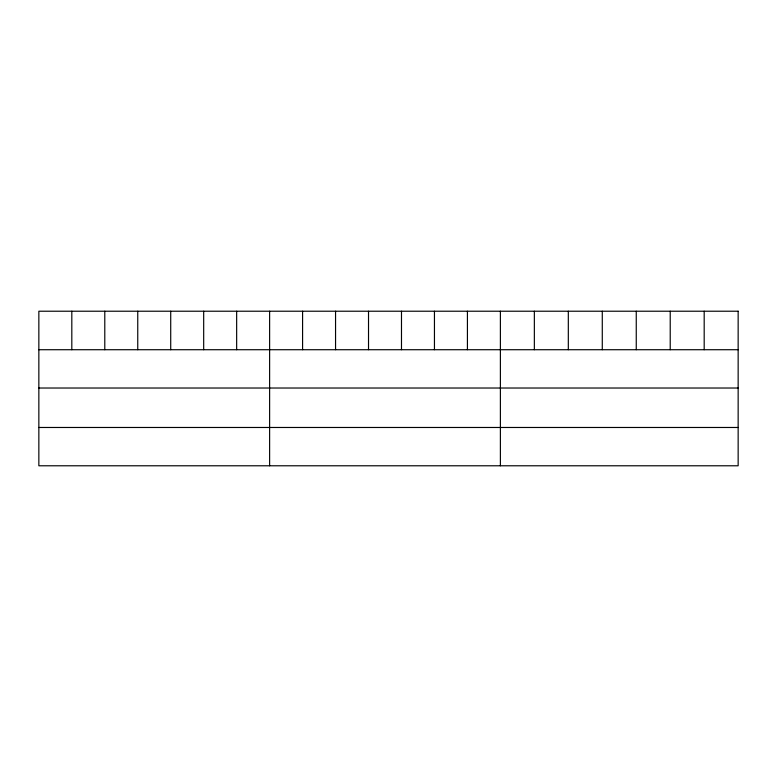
<?xml version="1.0" encoding="UTF-8"?>
<svg xmlns="http://www.w3.org/2000/svg" width="777" height="777" viewBox="0 0 777 777"><rect width="100%" height="100%" fill="white"/><g stroke="black" fill="none" stroke-linecap="round" stroke-linejoin="round"><path stroke-width="1.17" d="M38.85 349.718L738.15 349.718M38.85 388.024L738.15 388.024M38.85 427.476L738.15 427.476M704.185 311.218L704.185 349.718M670.221 311.218L670.221 349.718M636.256 311.218L636.256 349.718M602.282 311.218L602.282 349.718M568.317 311.218L568.317 349.718M534.353 311.218L534.353 349.718M500.388 311.218L500.388 465.782M467.424 311.218L467.424 349.718M434.45 311.218L434.45 349.718M401.486 311.218L401.486 349.718M368.521 311.218L368.521 349.718M335.557 311.218L335.557 349.718M302.583 311.218L302.583 349.718M269.619 311.218L269.619 465.782M236.655 311.218L236.655 349.718M203.681 311.218L203.681 349.718M170.717 311.218L170.717 349.718M137.752 311.218L137.752 349.718M104.788 311.218L104.788 349.718M71.814 311.218L71.814 349.718M738.15 311.218L38.85 311.218L38.85 465.782L738.15 465.782L738.15 311.218"/></g></svg>
